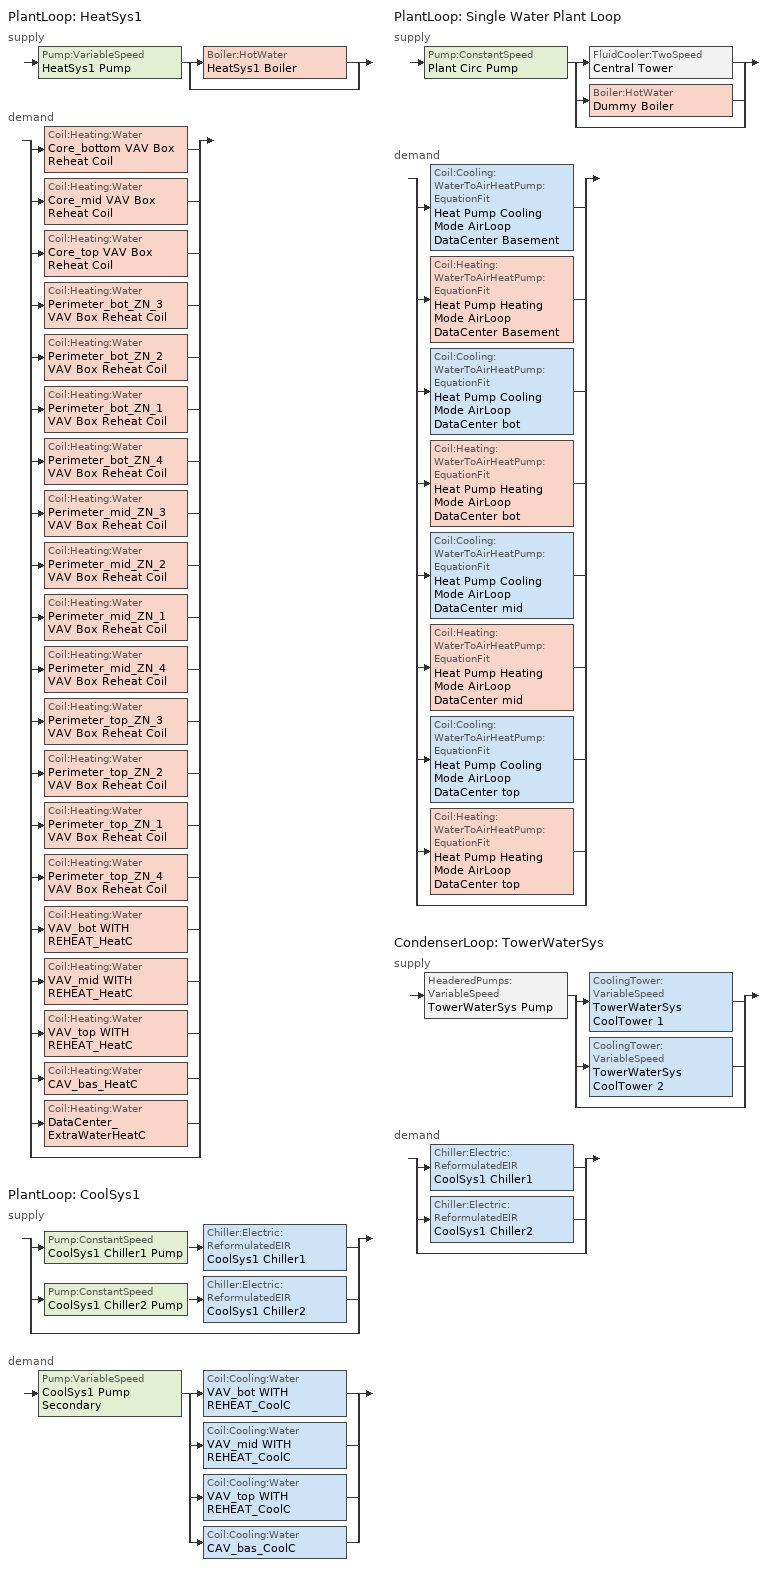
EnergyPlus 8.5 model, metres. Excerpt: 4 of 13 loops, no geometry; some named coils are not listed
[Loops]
PlantLoop 'HeatSys1'
 supply: Pump:VariableSpeed 'HeatSys1 Pump' > split
  | Boiler:HotWater 'HeatSys1 Boiler'
  | bypass
 demand: split
  | Coil:Heating:Water 'Core_bottom VAV Box Reheat Coil'
  | Coil:Heating:Water 'Core_mid VAV Box Reheat Coil'
  | Coil:Heating:Water 'Core_top VAV Box Reheat Coil'
  | Coil:Heating:Water 'Perimeter_bot_ZN_3 VAV Box Reheat Coil'
  | Coil:Heating:Water 'Perimeter_bot_ZN_2 VAV Box Reheat Coil'
  | Coil:Heating:Water 'Perimeter_bot_ZN_1 VAV Box Reheat Coil'
  | Coil:Heating:Water 'Perimeter_bot_ZN_4 VAV Box Reheat Coil'
  | Coil:Heating:Water 'Perimeter_mid_ZN_3 VAV Box Reheat Coil'
  | Coil:Heating:Water 'Perimeter_mid_ZN_2 VAV Box Reheat Coil'
  | Coil:Heating:Water 'Perimeter_mid_ZN_1 VAV Box Reheat Coil'
  | Coil:Heating:Water 'Perimeter_mid_ZN_4 VAV Box Reheat Coil'
  | Coil:Heating:Water 'Perimeter_top_ZN_3 VAV Box Reheat Coil'
  | Coil:Heating:Water 'Perimeter_top_ZN_2 VAV Box Reheat Coil'
  | Coil:Heating:Water 'Perimeter_top_ZN_1 VAV Box Reheat Coil'
  | Coil:Heating:Water 'Perimeter_top_ZN_4 VAV Box Reheat Coil'
  | Coil:Heating:Water 'VAV_bot WITH REHEAT_HeatC'
  | Coil:Heating:Water 'VAV_mid WITH REHEAT_HeatC'
  | Coil:Heating:Water 'VAV_top WITH REHEAT_HeatC'
  | Coil:Heating:Water 'CAV_bas_HeatC'
  | Coil:Heating:Water 'DataCenter_ExtraWaterHeatC'
  | bypass
PlantLoop 'CoolSys1'
 supply: split
  | Pump:ConstantSpeed 'CoolSys1 Chiller1 Pump' > Chiller:Electric:ReformulatedEIR 'CoolSys1 Chiller1'
  | Pump:ConstantSpeed 'CoolSys1 Chiller2 Pump' > Chiller:Electric:ReformulatedEIR 'CoolSys1 Chiller2'
  | bypass
 demand: Pump:VariableSpeed 'CoolSys1 Pump Secondary' > split
  | Coil:Cooling:Water 'VAV_bot WITH REHEAT_CoolC'
  | Coil:Cooling:Water 'VAV_mid WITH REHEAT_CoolC'
  | Coil:Cooling:Water 'VAV_top WITH REHEAT_CoolC'
  | Coil:Cooling:Water 'CAV_bas_CoolC'
PlantLoop 'Single Water Plant Loop'
 supply: Pump:ConstantSpeed 'Plant Circ Pump' > split
  | FluidCooler:TwoSpeed 'Central Tower'
  | Boiler:HotWater 'Dummy Boiler'
  | bypass
 demand: split
  | Coil:Cooling:WaterToAirHeatPump:EquationFit 'Heat Pump Cooling Mode AirLoop DataCenter Basement'
  | Coil:Heating:WaterToAirHeatPump:EquationFit 'Heat Pump Heating Mode AirLoop DataCenter Basement'
  | Coil:Cooling:WaterToAirHeatPump:EquationFit 'Heat Pump Cooling Mode AirLoop DataCenter bot'
  | Coil:Heating:WaterToAirHeatPump:EquationFit 'Heat Pump Heating Mode AirLoop DataCenter bot'
  | Coil:Cooling:WaterToAirHeatPump:EquationFit 'Heat Pump Cooling Mode AirLoop DataCenter mid'
  | Coil:Heating:WaterToAirHeatPump:EquationFit 'Heat Pump Heating Mode AirLoop DataCenter mid'
  | Coil:Cooling:WaterToAirHeatPump:EquationFit 'Heat Pump Cooling Mode AirLoop DataCenter top'
  | Coil:Heating:WaterToAirHeatPump:EquationFit 'Heat Pump Heating Mode AirLoop DataCenter top'
  | bypass
CondenserLoop 'TowerWaterSys'
 supply: HeaderedPumps:VariableSpeed 'TowerWaterSys Pump' > split
  | CoolingTower:VariableSpeed 'TowerWaterSys CoolTower 1'
  | CoolingTower:VariableSpeed 'TowerWaterSys CoolTower 2'
  | bypass
 demand: split
  | Chiller:Electric:ReformulatedEIR 'CoolSys1 Chiller1'
  | Chiller:Electric:ReformulatedEIR 'CoolSys1 Chiller2'
  | bypass
[Sizing:Plant]
Name | Loop Type | Design Loop Exit Temperature {C} | Loop Design Temperature Difference {deltaC}
HeatSys1 | Heating | 82 | 11
CoolSys1 | Cooling | 6.67 | 8.33
TowerWaterSys | Condenser | 29.4 | 5.6
Single Water Plant Loop | Heating | 39 | 11
[Coil:Heating:Water] Availability Schedule=ALWAYS_ON; U-Factor Times Area Value {W/K}=AUTOSIZE; Maximum Water Flow Rate {m3/s}=AUTOSIZE; Performance Input Method=UFactorTimesAreaAndDesignWaterFlowRate; Rated Capacity {W}=AUTOSIZE; Rated Inlet Water Temperature {C}=82.2; Rated Inlet Air Temperature {C}=12.8; Rated Outlet Water Temperature {C}=71.1; Rated Outlet Air Temperature {C}=40
Core_bottom VAV Box Reheat Coil; Core_mid VAV Box Reheat Coil; Core_top VAV Box Reheat Coil; Perimeter_bot_ZN_3 VAV Box Reheat Coil; Perimeter_bot_ZN_2 VAV Box Reheat Coil; Perimeter_bot_ZN_1 VAV Box Reheat Coil; Perimeter_bot_ZN_4 VAV Box Reheat Coil; Perimeter_mid_ZN_3 VAV Box Reheat Coil; Perimeter_mid_ZN_2 VAV Box Reheat Coil; Perimeter_mid_ZN_1 VAV Box Reheat Coil; Perimeter_mid_ZN_4 VAV Box Reheat Coil; Perimeter_top_ZN_3 VAV Box Reheat Coil; Perimeter_top_ZN_2 VAV Box Reheat Coil; Perimeter_top_ZN_1 VAV Box Reheat Coil; Perimeter_top_ZN_4 VAV Box Reheat Coil
[Coil:Cooling:WaterToAirHeatPump:EquationFit] Rated Air Flow Rate {m3/s}=autosize; Rated Water Flow Rate {m3/s}=autosize; Gross Rated Total Cooling Capacity {W}=autosize; Gross Rated Sensible Cooling Capacity {W}=autosize; Total Cooling Capacity Coefficient 1=-4.30267; Total Cooling Capacity Coefficient 2=7.18537; Total Cooling Capacity Coefficient 3=-2.23947; Total Cooling Capacity Coefficient 4=0.139996; Total Cooling Capacity Coefficient 5=0.10266; Sensible Cooling Capacity Coefficient 1=6.00194; Sensible Cooling Capacity Coefficient 2=22.6301; Sensible Cooling Capacity Coefficient 3=-26.7961; Sensible Cooling Capacity Coefficient 4=-1.72375; Sensible Cooling Capacity Coefficient 5=0.490645; Sensible Cooling Capacity Coefficient 6=0.0693119; Cooling Power Consumption Coefficient 1=-5.67776; Cooling Power Consumption Coefficient 2=0.438988; Cooling Power Consumption Coefficient 3=5.84528; Cooling Power Consumption Coefficient 4=0.141606; Cooling Power Consumption Coefficient 5=-0.168728; Nominal Time for Condensate Removal to Begin {s}=0; Ratio of Initial Moisture Evaporation Rate and Steady State Latent Capacity=0
Name | Gross Rated Cooling COP
Heat Pump Cooling Mode AirLoop DataCenter Basement; Heat Pump Cooling Mode AirLoop DataCenter mid | 3.42592
Heat Pump Cooling Mode AirLoop DataCenter bot; Heat Pump Cooling Mode AirLoop DataCenter top | 3.70227
[Coil:Heating:WaterToAirHeatPump:EquationFit] Rated Air Flow Rate {m3/s}=autosize; Rated Water Flow Rate {m3/s}=autosize; Gross Rated Heating Capacity {W}=autosize; Gross Rated Heating COP=4.3; Heating Capacity Coefficient 1=0.237847; Heating Capacity Coefficient 2=-3.35824; Heating Capacity Coefficient 3=3.8064; Heating Capacity Coefficient 4=0.1792; Heating Capacity Coefficient 5=0.128607; Heating Power Consumption Coefficient 1=-3.79176; Heating Power Consumption Coefficient 2=3.38799; Heating Power Consumption Coefficient 3=1.50226; Heating Power Consumption Coefficient 4=-0.177654; Heating Power Consumption Coefficient 5=-0.10308
Heat Pump HEATING Mode AirLoop DataCenter Basement; Heat Pump HEATING Mode AirLoop DataCenter bot; Heat Pump HEATING Mode AirLoop DataCenter mid; Heat Pump HEATING Mode AirLoop DataCenter top
[Pump:VariableSpeed] Motor Efficiency=0.9; Fraction of Motor Inefficiencies to Fluid Stream=0; Coefficient 1 of the Part Load Performance Curve=0; Design Minimum Flow Rate {m3/s}=0; Pump Control Type=Intermittent
Name | Design Maximum Flow Rate {m3/s} | Design Pump Head {Pa} | Design Power Consumption {W} | Coefficient 2 of the Part Load Performance Curve | Coefficient 3 of the Part Load Performance Curve | Coefficient 4 of the Part Load Performance Curve
HeatSys1 Pump | AUTOSIZE | 179352 | AUTOSIZE | 3.2485 | -4.7443 | 2.5295
CoolSys1 Pump Secondary | autosize | 134284 | autosize | 0.0205 | 0.4101 | 0.5753
[Pump:ConstantSpeed] Motor Efficiency=0.9; Fraction of Motor Inefficiencies to Fluid Stream=0; Pump Control Type=Intermittent
Name | Design Flow Rate {m3/s} | Design Pump Head {Pa} | Design Power Consumption {W}
CoolSys1 Chiller1 Pump; CoolSys1 Chiller2 Pump | AUTOSIZE | 44761.3 | AUTOSIZE
Plant Circ Pump | autosize | 179045 | autosize
[HeaderedPumps:VariableSpeed]
TowerWaterSys Pump: Total Design Flow Rate {m3/s}=AUTOSIZE; Number of Pumps in Bank=2; Flow Sequencing Control Scheme=SEQUENTIAL; Design Pump Head {Pa}=148557; Design Power Consumption {W}=autosize; Motor Efficiency=0.87; Fraction of Motor Inefficiencies to Fluid Stream=0; Coefficient 1 of the Part Load Performance Curve=0; Coefficient 2 of the Part Load Performance Curve=0.0216; Coefficient 3 of the Part Load Performance Curve=-0.0325; Coefficient 4 of the Part Load Performance Curve=1.0095; Minimum Flow Rate Fraction=0; Pump Control Type=Intermittent
[Boiler:HotWater] Efficiency Curve Temperature Evaluation Variable=LeavingBoiler; Minimum Part Load Ratio=0; Maximum Part Load Ratio=1.2; Optimum Part Load Ratio=1; Water Outlet Upper Temperature Limit {C}=95
Name | Fuel Type | Nominal Capacity {W} | Nominal Thermal Efficiency | Normalized Boiler Efficiency Curve | Design Water Outlet Temperature {C} | Design Water Flow Rate {m3/s} | Boiler Flow Mode
HeatSys1 Boiler | NATURALGAS | 901311 | 0.8125 | HeatSys1 Boiler Efficiency Curve | 81 | AUTOSIZE | LeavingSetpointModulated
Dummy Boiler | NaturalGas | 93894.07 | 0.8 | Dummy Boiler Efficiency Curve | 30 | autosize | ConstantFlow
[Chiller:Electric:ReformulatedEIR] Reference Capacity {W}=1.39598e+06; Reference COP {W/W}=6.28; Reference Leaving Chilled Water Temperature {C}=6.67; Reference Leaving Condenser Water Temperature {C}=34.4444; Reference Chilled Water Flow Rate {m3/s}=0.0396391; Reference Condenser Water Flow Rate {m3/s}=AutoSize; Cooling Capacity Function of Temperature Curve=WC_CENT_2010_PB_CAPFT; Electric Input to Cooling Output Ratio Function of Temperature Curve=WC_CENT_2010_PB_EIRFT; Electric Input to Cooling Output Ratio Function of Part Load Ratio Curve Type=LeavingCondenserWaterTemperature; Electric Input to Cooling Output Ratio Function of Part Load Ratio Curve=WC_CENT_300to600_2010_PB_EIRFPLR; Minimum Part Load Ratio=0.1; Maximum Part Load Ratio=1; Optimum Part Load Ratio=1; Minimum Unloading Ratio=0.1; Leaving Chilled Water Lower Temperature Limit {C}=5; Chiller Flow Mode Type=ConstantFlow; Design Heat Recovery Water Flow Rate {m3/s}=0
CoolSys1 Chiller1; CoolSys1 Chiller2
[CoolingTower:VariableSpeed] Model Type=CoolToolsCrossFlow; Design Approach Temperature {deltaC}=3.9; Design Range Temperature {deltaC}=5.6; Design Water Flow Rate {m3/s}=0.056948; Design Air Flow Rate {m3/s}=autosize; Design Fan Power {W}=20126.9; Fan Power Ratio Function of Air Flow Rate Ratio Curve=Tower_Fan_Curve; Minimum Air Flow Rate Ratio=0.2; Fraction of Tower Capacity in Free Convection Regime=0.125; Number of Cells=2; Cell Control=MaximalCell; Sizing Factor=1
TowerWaterSys CoolTower 1; TowerWaterSys CoolTower 2
[FluidCooler:TwoSpeed]
Central Tower: Performance Input Method=NominalCapacity; High Speed Nominal Capacity {W}=582060; Low Speed Nominal Capacity {W}=291030; Design Entering Water Temperature {C}=51.67; Design Entering Air Temperature {C}=35; Design Entering Air Wet-bulb Temperature {C}=25.6; Design Water Flow Rate {m3/s}=autosize; High Fan Speed Air Flow Rate {m3/s}=autosize; High Fan Speed Fan Power {W}=autosize; Low Fan Speed Air Flow Rate {m3/s}=autocalculate; Low Fan Speed Fan Power {W}=autocalculate
[PlantLoop] Minimum Loop Flow Rate {m3/s}=0
Name | Fluid Type | Plant Equipment Operation Scheme | Maximum Loop Temperature {C} | Minimum Loop Temperature {C} | Maximum Loop Flow Rate {m3/s} | Plant Loop Volume {m3} | Load Distribution Scheme | Common Pipe Simulation | User Defined Fluid Type | Plant Loop Demand Calculation Scheme
HeatSys1 | WATER | HeatSys1 Loop Operation Scheme List | 100 | 10 | AUTOSIZE | AUTOSIZE | Optimal
CoolSys1 | WATER | CoolSys1 Loop Operation Scheme List | 98 | 1 | AUTOSIZE | autocalculate | UniformLoad | TwoWayCommonPipe
Single Water Plant Loop | UserDefinedFluidType | Plant Loop Operation | 35 | 10 | autosize | autocalculate | SequentialLoad |  | EthyleneGlycol40Percent | DualSetpointDeadband
[CondenserLoop]
TowerWaterSys: Fluid Type=Water; Condenser Equipment Operation Scheme=TowerWaterSys Loop Operation Scheme List; Maximum Loop Temperature {C}=80; Minimum Loop Temperature {C}=5; Maximum Loop Flow Rate {m3/s}=AUTOSIZE; Minimum Loop Flow Rate {m3/s}=0; Condenser Loop Volume {m3}=AUTOSIZE; Load Distribution Scheme=SequentialLoad
[PlantEquipmentList]
HeatSys1 Equipment List: HeatSys1 Boiler
CoolSys1 Equipment List 1: CoolSys1 Chiller1
CoolSys1 Equipment List 2: CoolSys1 Chiller1, CoolSys1 Chiller2
[CondenserEquipmentList]
TowerWaterSys Equipment List 1: TowerWaterSys CoolTower 1
TowerWaterSys Equipment List 2: TowerWaterSys CoolTower 1, TowerWaterSys CoolTower 2
[PlantEquipmentOperation:CoolingLoad] Load Range 1 Lower Limit {W}=0; Load Range 1 Upper Limit {W}=1.39598e+06; Load Range 2 Lower Limit {W}=1.39598e+06; Load Range 2 Upper Limit {W}=100000000000000
Name | Range 1 Equipment List | Range 2 Equipment List
CoolSys1 Operation Scheme | CoolSys1 Equipment List 1 | CoolSys1 Equipment List 2
TowerWaterSys Operation Scheme | TowerWaterSys Equipment List 1 | TowerWaterSys Equipment List 2
[PlantEquipmentOperation:HeatingLoad]
HeatSys1 Operation Scheme: Load Range 1 Lower Limit {W}=0; Load Range 1 Upper Limit {W}=1000000000000000; Range 1 Equipment List=HeatSys1 Equipment List
[PlantEquipmentOperation:ComponentSetpoint]
WSHPPlant Operation Scheme: Equipment 1=Central Tower; Component 1 Flow Rate {m3/s}=autosize; Operation 1 Type=Cooling; Equipment 2=Dummy Boiler; Component 2 Flow Rate {m3/s}=autosize; Operation 2 Type=Heating
[PlantEquipmentOperationSchemes]
Name | Control Scheme 1 | Control Scheme 1 Schedule
HeatSys1 Loop Operation Scheme List | HeatSys1 Operation Scheme | PlantOnSched
CoolSys1 Loop Operation Scheme List | CoolSys1 Operation Scheme | PlantOnSched
Plant Loop Operation | WSHPPlant Operation Scheme | Always_On
[CondenserEquipmentOperationSchemes]
TowerWaterSys Loop Operation Scheme List: Control Scheme 1=TowerWaterSys Operation Scheme; Control Scheme 1 Schedule=PlantOnSched
[EnergyManagementSystem:Sensor]
Name | Output:Variable or Output:Meter Index Key | Output:Variable or Output:Meter
DataCenter_FanMassFlow | AirLoop DataCenter Basement Supply Fan Outlet | System Node Mass Flow Rate
Tower_PumpMassFlow | TowerWaterSys Supply Inlet Node | System Node Mass Flow Rate
Chiller1_Status | CoolSys1 Chiller1 | Chiller Electric Power
Chiller2_Status | CoolSys1 Chiller2 | Chiller Electric Power
BoilerPLR | HeatSys1 Boiler | Boiler Part Load Ratio
ChillerPlantDemandLoad | CoolSys1 | Plant Supply Side Cooling Demand Rate
[EnergyManagementSystem:Actuator]
Name | Actuated Component Unique | Actuated Component Type | Actuated Component Control Type
Chiller2PumpStatus | COOLSYS1 CHILLER2 PUMP | Plant Component Pump:ConstantSpeed | On/Off Supervisory
Chiller1PumpFlow | COOLSYS1 CHILLER1 PUMP | Pump | Pump Mass Flow Rate
Chiller2PumpFlow | COOLSYS1 CHILLER2 PUMP | Pump | Pump Mass Flow Rate
Chiller2Status | COOLSYS1 CHILLER2 | Plant Component Chiller:Electric:ReformulatedEIR | On/Off Supervisory
[EnergyManagementSystem:InternalVariable]
Chiller2PumpDesignFlow: Internal Data Index Key=COOLSYS1 CHILLER2 PUMP; Internal Data Type=Pump Maximum Mass Flow Rate
[ExternalInterface:FunctionalMockupUnitExport:From:Variable]
Name | Output:Variable Index Key | Output:Variable | FMU Variable
 | COOLSYS1 CHILLER1 | Chiller Electric Power | PChi1
 | CoolSys1 Chiller2 | Chiller Electric Power | PChi2
 | HEATSYS1 BOILER | Boiler Gas Rate | PBoiler
 | CoolSys1 Supply Outlet Node | System Node Temperature | SupCHWT
 | CoolSys1 Supply Outlet Node | System Node Temperature | mCHWT
 | TowerWaterSys Demand Inlet Node | System Node Temperature | SupCWT
 | TowerWaterSys Demand Outlet Node | System Node Temperature | RetCWT
 | TowerWaterSys Demand Outlet Node | System Node Mass Flow Rate | mCWT
 | CoolSys1 Pump Secondary | Pump Electric Power | PCHWPum
 | HeatSys1 Pump | Pump Electric Power | PHWPum
 | TowerWaterSys Pump | Pump Electric Power | PCWPum
 | TowerWaterSys CoolTower 1 | Cooling Tower Fan Electric Power | PCT1
 | TowerWaterSys CoolTower 2 | Cooling Tower Fan Electric Power | PCT2
 | Core_bottom VAV Box Reheat CoilDemand Outlet Node | System Node Mass Flow Rate | floor1_zon5_valve_flow
 | Perimeter_bot_ZN_1 VAV Box Reheat CoilDemand Outlet Node | System Node Mass Flow Rate | floor1_zon1_valve_flow
 | Perimeter_bot_ZN_2 VAV Box Reheat CoilDemand Outlet Node | System Node Mass Flow Rate | floor1_zon2_valve_flow
 | Perimeter_bot_ZN_3 VAV Box Reheat CoilDemand Outlet Node | System Node Mass Flow Rate | floor1_zon3_valve_flow
 | Perimeter_bot_ZN_4 VAV Box Reheat CoilDemand Outlet Node | System Node Mass Flow Rate | floor1_zon4_valve_flow
 | Core_mid VAV Box Reheat CoilDemand Outlet Node | System Node Mass Flow Rate | floor2_zon5_valve_flow
 | Perimeter_mid_ZN_1 VAV Box Reheat CoilDemand Outlet Node | System Node Mass Flow Rate | floor2_zon1_valve_flow
 | Perimeter_mid_ZN_2 VAV Box Reheat CoilDemand Outlet Node | System Node Mass Flow Rate | floor2_zon2_valve_flow
 | Perimeter_mid_ZN_3 VAV Box Reheat CoilDemand Outlet Node | System Node Mass Flow Rate | floor2_zon3_valve_flow
 | Perimeter_mid_ZN_4 VAV Box Reheat CoilDemand Outlet Node | System Node Mass Flow Rate | floor2_zon4_valve_flow
 | Core_top VAV Box Reheat CoilDemand Outlet Node | System Node Mass Flow Rate | floor3_zon5_valve_flow
 | Perimeter_top_ZN_1 VAV Box Reheat CoilDemand Outlet Node | System Node Mass Flow Rate | floor3_zon1_valve_flow
 | Perimeter_top_ZN_2 VAV Box Reheat CoilDemand Outlet Node | System Node Mass Flow Rate | floor3_zon2_valve_flow
 | Perimeter_top_ZN_3 VAV Box Reheat CoilDemand Outlet Node | System Node Mass Flow Rate | floor3_zon3_valve_flow
 | Perimeter_top_ZN_4 VAV Box Reheat CoilDemand Outlet Node | System Node Mass Flow Rate | floor3_zon4_valve_flow
[ExternalInterface:FunctionalMockupUnitExport:To:Actuator] Actuated Component Type=Schedule:Compact; Actuated Component Control Type=Schedule Value
Name | Actuated Component Unique | FMU Variable | Initial Value
SupplyAirTempSetpointTop | COOL-SUPPLY-AIR-TEMP-SCH-TOP | SupTSetTop | 12.8
SupplyWaterTempSetpoint | CW-Loop-Temp-Schedule | SupCHWTSet | 6.7
[AvailabilityManager:Scheduled] Schedule=Always_On
AirLoop DataCenter Basement Availability; AirLoop DataCenter bot Availability; AirLoop DataCenter mid Availability; AirLoop DataCenter top Availability
[AvailabilityManager:NightCycle] Applicability Schedule=Always_On; Fan Schedule=HVACOperationSchd; Control Type=CycleOnAny; Thermostat Tolerance {deltaC}=1; Cycling Run Time {s}=1800
CAV_bas Availability Manager; VAV_bot WITH REHEAT Availability Manager; VAV_mid WITH REHEAT Availability Manager; VAV_top WITH REHEAT Availability Manager
[SetpointManager:Scheduled] Control Variable=Temperature
Name | Schedule | Setpoint Node or NodeList
VAV_bot WITH REHEAT_CoolC SAT setpoint; VAV_bot Supply Air Temperature Manager | Cool-Supply-Air-Temp-Sch-bot | VAV_bot WITH REHEAT Supply Equipment Outlet Node
VAV_mid WITH REHEAT_CoolC SAT setpoint; VAV_mid Supply Air Temperature Manager | Cool-Supply-Air-Temp-Sch-mid | VAV_mid WITH REHEAT Supply Equipment Outlet Node
VAV_top WITH REHEAT_CoolC SAT setpoint; VAV_top Supply Air Temperature Manager | Cool-Supply-Air-Temp-Sch-top | VAV_top WITH REHEAT Supply Equipment Outlet Node
HeatSys1 Loop Setpoint Manager | HW-Loop-Temp-Schedule | HeatSys1 Supply Outlet Node
CoolSys1 Loop Setpoint Manager | CW-Loop-Temp-Schedule | CoolSys1 Supply Outlet Node
TowerWaterSystem Loop Setpoint Manager | Tower-Loop-Temp-Schedule | TowerWaterSys Supply Outlet Node
CoolSys1 Loop Plant Demand Inlet Setpoint Manager | CW-Loop-Temp-Schedule | CoolSys1 Demand Inlet Node
HeatSys1 Boiler Setpoint Manager | HW-Loop-Temp-Schedule | HeatSys1 Supply Equipment Outlet Node
[SetpointManager:Scheduled:DualSetpoint]
Water Loop Setpoint Manager: Control Variable=Temperature; High Setpoint Schedule=PLANT LOOP HIGH TEMP SCHEDULE; Low Setpoint Schedule=PLANT LOOP LOW TEMP SCHEDULE; Setpoint Node or NodeList=Plant Supply Outlet Node
[ElectricLoadCenter:Transformer]
Transformer 1: Availability Schedule=Always_On; Transformer Usage=PowerInFromGrid; Rated Capacity {VA}=500000; Phase=3; Conductor Material=Aluminum; Full Load Temperature Rise {C}=150; Fraction of Eddy Current Losses=0.1; Performance Input Method=NominalEfficiency; Nameplate Efficiency=0.991; Per Unit Load for Nameplate Efficiency=0.35; Reference Temperature for Nameplate Efficiency {C}=75; Consider Transformer Loss for Utility Cost=Yes; Meter 1=Wired_LTG_Electricity; Meter 2=Wired_Int_EQUIP
[Schedule:Compact]
ALWAYS_ON; PlantOnSched: Through: 12/31, For: AllDays, Until: 24:00, 1
HVACOperationSchd: Through: 12/31, For: Weekdays SummerDesignDay, Until: 06:00, 0, Until: 22:00, 1, Until: 24:00, 0, For: Saturday WinterDesignDay, Until: 06:00, 0, Until: 18:00, 1, Until: 24:00, 0, For: Sunday Holidays AllOtherDays, Until: 24:00, 0
Cool-Supply-Air-Temp-Sch-bot; Cool-Supply-Air-Temp-Sch-mid; Cool-Supply-Air-Temp-Sch-top: Through: 12/31, For: AllDays, Until: 24:00, 12.8
CW-Loop-Temp-Schedule: Through: 12/31, For: SummerDesignDay, Until: 24:00, 6.7, For: WinterDesignDay, Until: 24:00, 6.7, For: AllOtherDays, Until: 24:00, 6.7
HW-Loop-Temp-Schedule: Through: 12/31, For: AllDays, Until: 24:00, 82
Tower-Loop-Temp-Schedule: Through: 12/31, For: AllDays, Until: 24:00, 21.1
PLANT LOOP HIGH TEMP SCHEDULE: Through: 12/31, For: Alldays, Until: 24:00, 18.33
PLANT LOOP LOW TEMP SCHEDULE: Through: 12/31, For: Alldays, Until: 24:00, 5
[Curve:Quadratic] Coefficient1 Constant=1; Coefficient2 x=0; Coefficient3 x**2=0; Minimum Value of x=0; Maximum Value of x=1
HeatSys1 Boiler Efficiency Curve; Dummy Boiler Efficiency Curve
[Curve:Cubic]
Tower_Fan_Curve: Coefficient1 Constant=0; Coefficient2 x=0; Coefficient3 x**2=0; Coefficient4 x**3=1; Minimum Value of x=0; Maximum Value of x=1
[Curve:Bicubic]
WC_Cent_300TO600_2010_PB_EIRFPLR: Coefficient1 Constant=-0.136053; Coefficient2 x=0.0086427; Coefficient3 x**2=3.85558e-06; Coefficient4 y=1.02403; Coefficient5 y**2=0.0604744; Coefficient6 x*y=-0.00894786; Coefficient7 x**3=0; Coefficient8 y**3=0.057066; Coefficient9 x**2*y=0; Coefficient10 x*y**2=0; Minimum Value of x=31.13; Maximum Value of x=36.52; Minimum Value of y=0.19; Maximum Value of y=1.03
[Curve:Biquadratic] Minimum Value of x=5; Maximum Value of x=10; Minimum Value of y=17.78; Maximum Value of y=46.11
Name | Coefficient1 Constant | Coefficient2 x | Coefficient3 x**2 | Coefficient4 y | Coefficient5 y**2 | Coefficient6 x*y
WC_Cent_2010_PB_CAPFT | 0.536234 | 0.005581 | -0.0013654 | 0.0488966 | -0.0012018 | 0.0010523
WC_Cent_2010_PB_EIRFT | 1.08218 | 0.0042977 | -0.0013182 | -0.0260781 | 0.0008256 | -0.0006013
